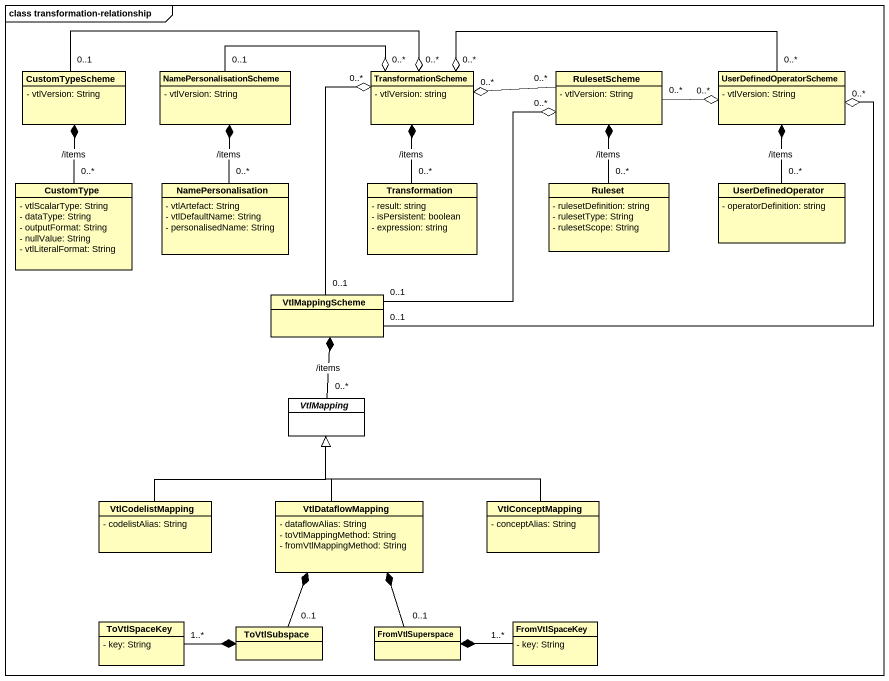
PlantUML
@startuml
mainframe class transformation-relationship
hide circle
hide empty members
skinparam classAttributeIconSize 0
class CustomTypeScheme #FFFEBF {
  - vtlVersion: String
}
class NamePersonalisationScheme #FFFEBF {
  - vtlVersion: String
}
class TransformationScheme #FFFEBF {
  - vtlVersion: string
}
class RulesetScheme #FFFEBF {
  - vtlVersion: String
}
class UserDefinedOperatorScheme #FFFEBF {
  - vtlVersion: String
}
class CustomType #FFFEBF {
  - vtlScalarType: String
  - dataType: String
  - outputFormat: String
  - nullValue: String
  - vtlLiteralFormat: String
}
class NamePersonalisation #FFFEBF {
  - vtlArtefact: String
  - vtlDefaultName: String
  - personalisedName: String
}
class Transformation #FFFEBF {
  - result: string
  - isPersistent: boolean
  - expression: string
}
class Ruleset #FFFEBF {
  - rulesetDefinition: string
  - rulesetType: String
  - rulesetScope: String
}
class UserDefinedOperator #FFFEBF {
  - operatorDefinition: string
}
class VtlMappingScheme #FFFEBF
abstract class VtlMapping #FFFFFF
class VtlCodelistMapping #FFFEBF {
  - codelistAlias: String
}
class VtlDataflowMapping #FFFEBF {
  - dataflowAlias: String
  - toVtlMappingMethod: String
  - fromVtlMappingMethod: String
}
class VtlConceptMapping #FFFEBF {
  - conceptAlias: String
}
class ToVtlSpaceKey #FFFEBF {
  - key: String
}
class ToVtlSubspace #FFFEBF
class FromVtlSuperspace #FFFEBF
class FromVtlSpaceKey #FFFEBF {
  - key: String
}
CustomTypeScheme "0..1" -right-o "0..*" TransformationScheme
NamePersonalisationScheme "0..1" -right-o "0..*" TransformationScheme
RulesetScheme "0..*" -left-o "0..*" TransformationScheme
RulesetScheme "0..*" -right-o "0..*" UserDefinedOperatorScheme
UserDefinedOperatorScheme "0..*" -left-o "0..*" TransformationScheme
CustomType "0..*" -up-* CustomTypeScheme : /items
NamePersonalisation "0..*" -up-* NamePersonalisationScheme : /items
Transformation "0..*" -up-* TransformationScheme : /items
Ruleset "0..*" -up-* RulesetScheme : /items
UserDefinedOperator "0..*" -up-* UserDefinedOperatorScheme : /items
VtlMappingScheme "0..1" -up-o "0..*" TransformationScheme
VtlMappingScheme "0..1" -up-o "0..*" RulesetScheme
VtlMappingScheme "0..1" -right-o "0..*" UserDefinedOperatorScheme
VtlMapping "0..*" -up-* VtlMappingScheme : /items
VtlCodelistMapping -up-|> VtlMapping
VtlDataflowMapping -up-|> VtlMapping
VtlConceptMapping -left-|> VtlMapping
ToVtlSpaceKey "1..*" -right-* ToVtlSubspace
ToVtlSubspace "0..1" -up-* VtlDataflowMapping
FromVtlSuperspace "0..1" -up-* VtlDataflowMapping
FromVtlSpaceKey "1..*" -left-* FromVtlSuperspace
@enduml
